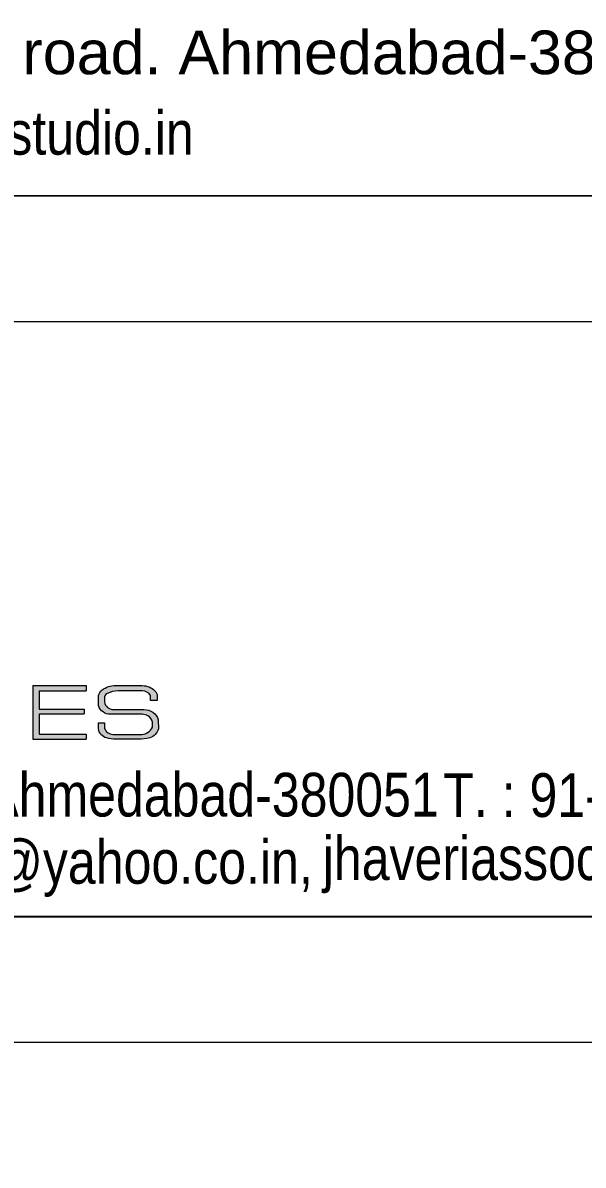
# Model space of a CAD drawing. Header units: millimetres. Extents: x 1112055 to 3390982, y -148532 to 766891.
# Drawn here: x 1909211 to 1914178, y 246610 to 256737 of the extents above; entities that cross this region are included whole.
import ezdxf

# ---------------------------------------------------------------- set-up
doc = ezdxf.new("R2010")
doc.units = ezdxf.units.MM
doc.layers.add('B TITLE BLOCK', color=250, linetype='Continuous', lineweight=0)
doc.layers.add('P_TITLE BLOCK TEXT', color=7, linetype='Continuous', lineweight=9)
doc.styles.add('SWINC', font='swissc.ttf')

msp = doc.modelspace()

# ---------------------------------------------------------------- hatches: boundary and pattern name
at = {"layer": 'P_TITLE BLOCK TEXT', "lineweight": 0}
msp.add_hatch(color=256, dxfattribs=at).paths.add_polyline_path([(1909771.034462291, 250861.6318225476), (1909300.632154728, 250861.6318225476), (1909300.632154728, 250385.6257241696), (1909771.034462291, 250385.6257241696), (1909771.034462291, 250431.338951735), (1909356.385667134, 250431.338951735), (1909356.385667134, 250611.1734757019), (1909753.601907216, 250611.1734757019), (1909753.601907216, 250653.8139718341), (1909356.385667134, 250653.8139718341), (1909356.385667134, 250816.4442289452), (1909771.034462291, 250816.4442289452)])
h = msp.add_hatch(color=7, dxfattribs=at)
edge = h.paths.add_edge_path()
edge.add_line((1910343.635414348, 250729.6697437785), (1910343.635414348, 250774.4989607175))
edge.add_arc((1910267.860169972, 250725.255594627), 90.3703312034293, 33.01826321564511, 89.55826277277895)
edge.add_line((1910268.556897451, 250815.6232400006), (1910054.402409801, 250815.6232400006))
edge.add_arc((1910065.847071119, 250552.1411228342), 263.7305563305994, 92.48714741873879, 114.0429537283691)
edge.add_arc((1909974.841097458, 250756.1321767686), 40.35992860487605, 114.0429537294062, 173.3691583151758)
edge.add_line((1909934.751146408, 250760.7926126078), (1909934.751146408, 250715.8255294226))
edge.add_arc((1910017.110592172, 250732.3918672619), 84.00905817534507, 191.3730973809643, 266.989319789544)
edge.add_line((1910012.698259619, 250648.4987616091), (1910284.042769302, 250648.4987616091))
edge.add_arc((1910291.651710951, 250523.9109722272), 124.8199233108705, 15.593509061330622, 93.49488039938291, ccw=False)
edge.add_line((1910411.877390596, 250557.4639036751), (1910412.177399461, 250477.6362899153))
edge.add_arc((1910304.01963644, 250505.9283251825), 111.7968736685112, 286.83610795885704, 345.3409580231924, ccw=False)
edge.add_arc((1910226.825414235, 250841.5466619146), 455.9845843599547, 270.9573158560145, 283.9044309719972, ccw=False)
edge.add_line((1910234.443793232, 250385.6257241696), (1910035.203276496, 250385.6257241696))
edge.add_arc((1910042.188078458, 250741.6898167909), 356.1325954028901, 255.2817551210301, 268.87619010347515, ccw=False)
edge.add_arc((1909975.49791125, 250487.81141215), 93.64102841167592, 183.4260365920886, 255.2817551212632, ccw=False)
edge.add_line((1909882.024240459, 250482.2154250727), (1909882.024240459, 250532.6955256243))
edge.add_line((1909882.024240459, 250532.6955256173), (1909934.751146397, 250532.6955256173))
edge.add_line((1909934.751146408, 250532.6955256173), (1909934.751146408, 250482.1847140036))
edge.add_arc((1910005.231886815, 250505.9224656519), 74.37079818738762, 198.6134072769036, 234.8504137460179)
edge.add_arc((1910015.998827073, 250521.2141236624), 93.07271808020036, 234.8504137462263, 265.2644397945826)
edge.add_line((1910008.315018188, 250428.4591241854), (1910265.071391676, 250428.4591241854))
edge.add_arc((1910255.852745732, 250544.0280261604), 115.9359932841271, 274.5606862053867, 333.2673842339913)
edge.add_line((1910359.396974605, 250491.8768305042), (1910359.985222301, 250537.6983700859))
edge.add_arc((1910287.973087499, 250527.5160700197), 72.72844555372058, 8.048099003175661, 64.75619501759226)
edge.add_arc((1910252.081861014, 250451.3944489163), 156.8871131994469, 64.75619501777959, 84.27045226384784)
edge.add_line((1910267.744355227, 250607.4977882796), (1909989.186384202, 250607.4977882796))
edge.add_arc((1909985.324380253, 250714.8526455483), 107.4243010288788, 195.9277156249536, 272.0602807550699, ccw=False)
edge.add_line((1909882.024240459, 250685.3727952449), (1909882.024240459, 250773.8096294726))
edge.add_arc((1909959.829422589, 250759.6445411941), 79.08410769806677, 127.42578174409411, 169.6818301060569, ccw=False)
edge.add_arc((1910027.675400985, 250670.9883923813), 190.7218679370872, 88.3567074096274, 127.42578174509751, ccw=False)
edge.add_line((1910033.144719473, 250861.6318225476), (1910269.419908591, 250861.6318225476))
edge.add_arc((1910270.318749039, 250703.420870494), 158.213505313575, 45.300427081282805, 90.32550976596679, ccw=False)
edge.add_arc((1910332.396316875, 250766.152876042), 69.95859638909987, 1.8933564716198816, 45.30042708078719, ccw=False)
edge.add_line((1910402.316719616, 250768.4642584343), (1910402.316719616, 250729.6697437755))
edge.add_line((1910402.316719616, 250729.6697437785), (1910343.635414336, 250729.6697437785))

# ---------------------------------------------------------------- linework, layer by layer
at = {"layer": 'B TITLE BLOCK', "color": 250, "lineweight": 0}
for p, q in [((1917635.780988846, 254087.7129787805), (1899333.144658625, 254087.7129787805)), ((1917635.780988846, 247696.4124544999), (1899333.144658625, 247696.4124544999))]:
    msp.add_line(p, q, dxfattribs=at)
at = {"layer": 'B TITLE BLOCK', "color": 250, "lineweight": 0, "const_width": 15.26111845840563}
for points in [[(1917635.780988846, 262381.397360086), (1899333.144658625, 262381.397360086), (1899333.144658625, 255204.5053834082), (1917635.780988846, 255204.5053834082)], [(1917635.780988846, 220294.7660784639), (1899333.144658625, 220294.7660784639), (1899333.144658625, 255204.5053834082), (1917635.780988846, 255204.5053834082)]]:
    msp.add_lwpolyline(points, close=True, dxfattribs=at)
msp.add_lwpolyline([(1899333.144658625, 248813.2048591276), (1917635.780988846, 248813.2048591276)], dxfattribs=at)
at = {"layer": 'P_TITLE BLOCK TEXT', "color": 7, "lineweight": 0}
for points in [[(1909300.632154728, 250861.6318225454), (1909771.034462291, 250861.6318225454)], [(1909300.632154728, 250861.6318225454), (1909300.632154728, 250385.6257241673)], [(1909771.034462291, 250861.6318225454), (1909771.034462291, 250816.4442289433)], [(1909356.385667134, 250816.4442289433), (1909356.385667134, 250653.8139718318)], [(1909356.385667134, 250816.4442289433), (1909771.034462291, 250816.4442289433)], [(1909356.385667134, 250653.8139718318), (1909753.601907216, 250653.8139718318)], [(1909753.601907216, 250653.8139718318), (1909753.601907216, 250611.1734757004)], [(1909356.385667134, 250611.1734757004), (1909356.385667134, 250431.3389517331)], [(1909356.385667134, 250611.1734757004), (1909753.601907216, 250611.1734757004)], [(1909300.632154728, 250385.6257241673), (1909771.034462291, 250385.6257241673)], [(1909356.385667134, 250431.3389517331), (1909771.034462291, 250431.3389517331)], [(1909771.034462291, 250431.3389517331), (1909771.034462291, 250385.6257241673)]]:
    msp.add_lwpolyline(points, dxfattribs=at)
msp.add_lwpolyline([(1910343.635414348, 250729.6697437762), (1910343.635414348, 250774.4989606989, 0.2518321425504549), (1910268.556897451, 250815.6232399987), (1910054.402409802, 250815.6232399987, 0.0943332803251045), (1909958.397598876, 250792.9904891489, 0.2648005950274), (1909934.751146408, 250760.7926126063), (1909934.751146408, 250715.8255294183, 0.342455608626355), (1910012.698259619, 250648.4987616072), (1910284.042769304, 250648.4987616072, -0.3536343318604639), (1910411.877390596, 250557.4639036732), (1910412.177399468, 250477.6362899052, -0.2609690833415413), (1910336.39992897, 250398.9233831689, -0.0565526202682377), (1910234.443793232, 250385.6257241673), (1910035.203276485, 250385.6257241673, -0.0593865794242292), (1909951.706915178, 250397.2430362915, -0.324223828793496), (1909882.024240459, 250482.2154250708), (1909882.024240459, 250532.6955256148), (1909934.751146408, 250532.6955256148), (1909934.751146408, 250482.1847139936, 0.1594446921200951), (1909962.415644128, 250445.1130503736, 0.1334907776809275), (1910008.315018188, 250428.4591241832), (1910265.071391656, 250428.4591241832, 0.2619100095917326), (1910359.396974605, 250491.8768305026), (1910359.985222299, 250537.6983700804, 0.2526122615055632), (1910318.989656364, 250593.2990408232, 0.085353380822099), (1910267.744355227, 250607.4977882777), (1909989.1863842, 250607.4977882777, -0.3449747456290864), (1909882.024240459, 250685.372795243), (1909882.024240459, 250773.80962948, -0.1864948836794344), (1909911.767381111, 250822.4484921811, -0.172141735516322), (1910033.144719473, 250861.6318225454), (1910269.419908589, 250861.6318225454, -0.1990261439851543), (1910381.604452321, 250815.8797763478, -0.1916967583265429), (1910402.316719616, 250768.4642584323), (1910402.316719616, 250729.6697437762)], format="xyb", close=True, dxfattribs=at)

# ---------------------------------------------------------------- texts
at = {"layer": 'P_TITLE BLOCK TEXT', "lineweight": 0, "style": 'SWINC'}
for s, p in [('2, Palkhi Society, Nr. SBI, Vejalpur, Jivraj Park, Ahmedabad-380051', (1899482.782541408, 249701.3096159731)), ('T. : 91-79-2682 2828 ', (1912938.084091367, 249697.5516737252)), (' jhaveriassociates04@gmail.com', (1911746.318691746, 249137.9645781927)), ('E-mail : jhaveriassociates04@yahoo.co.in,', (1903414.671845269, 249105.2419687405))]:
    msp.add_text(s, height=387.3066630424684, dxfattribs=at).set_placement(p)
at = {"layer": 'P_TITLE BLOCK TEXT', "lineweight": 0, "insert": (1900274.888508222, 256165.0028537303), "char_height": 387.3066630424684, "attachment_point": 7, "style": 'SWINC'}
msp.add_mtext('\\A1;{\\pql;\\fArial|b0|i0|c0|p34;Anandnagar. Prahladnagar-Shyamal road. Ahmedabad-380015. (O)}', dxfattribs=at)
at = {"layer": 'P_TITLE BLOCK TEXT', "lineweight": 0, "insert": (1900261.868680972, 255456.87682834), "char_height": 387.3066630424684, "width": 11258.22750827204, "attachment_point": 7, "style": 'SWINC'}
msp.add_mtext('\\A1;\\pxql;Ph._079-4002-8361/62 - Email - contact@99studio.in   ', dxfattribs=at)

doc.saveas('drawing.dxf')
